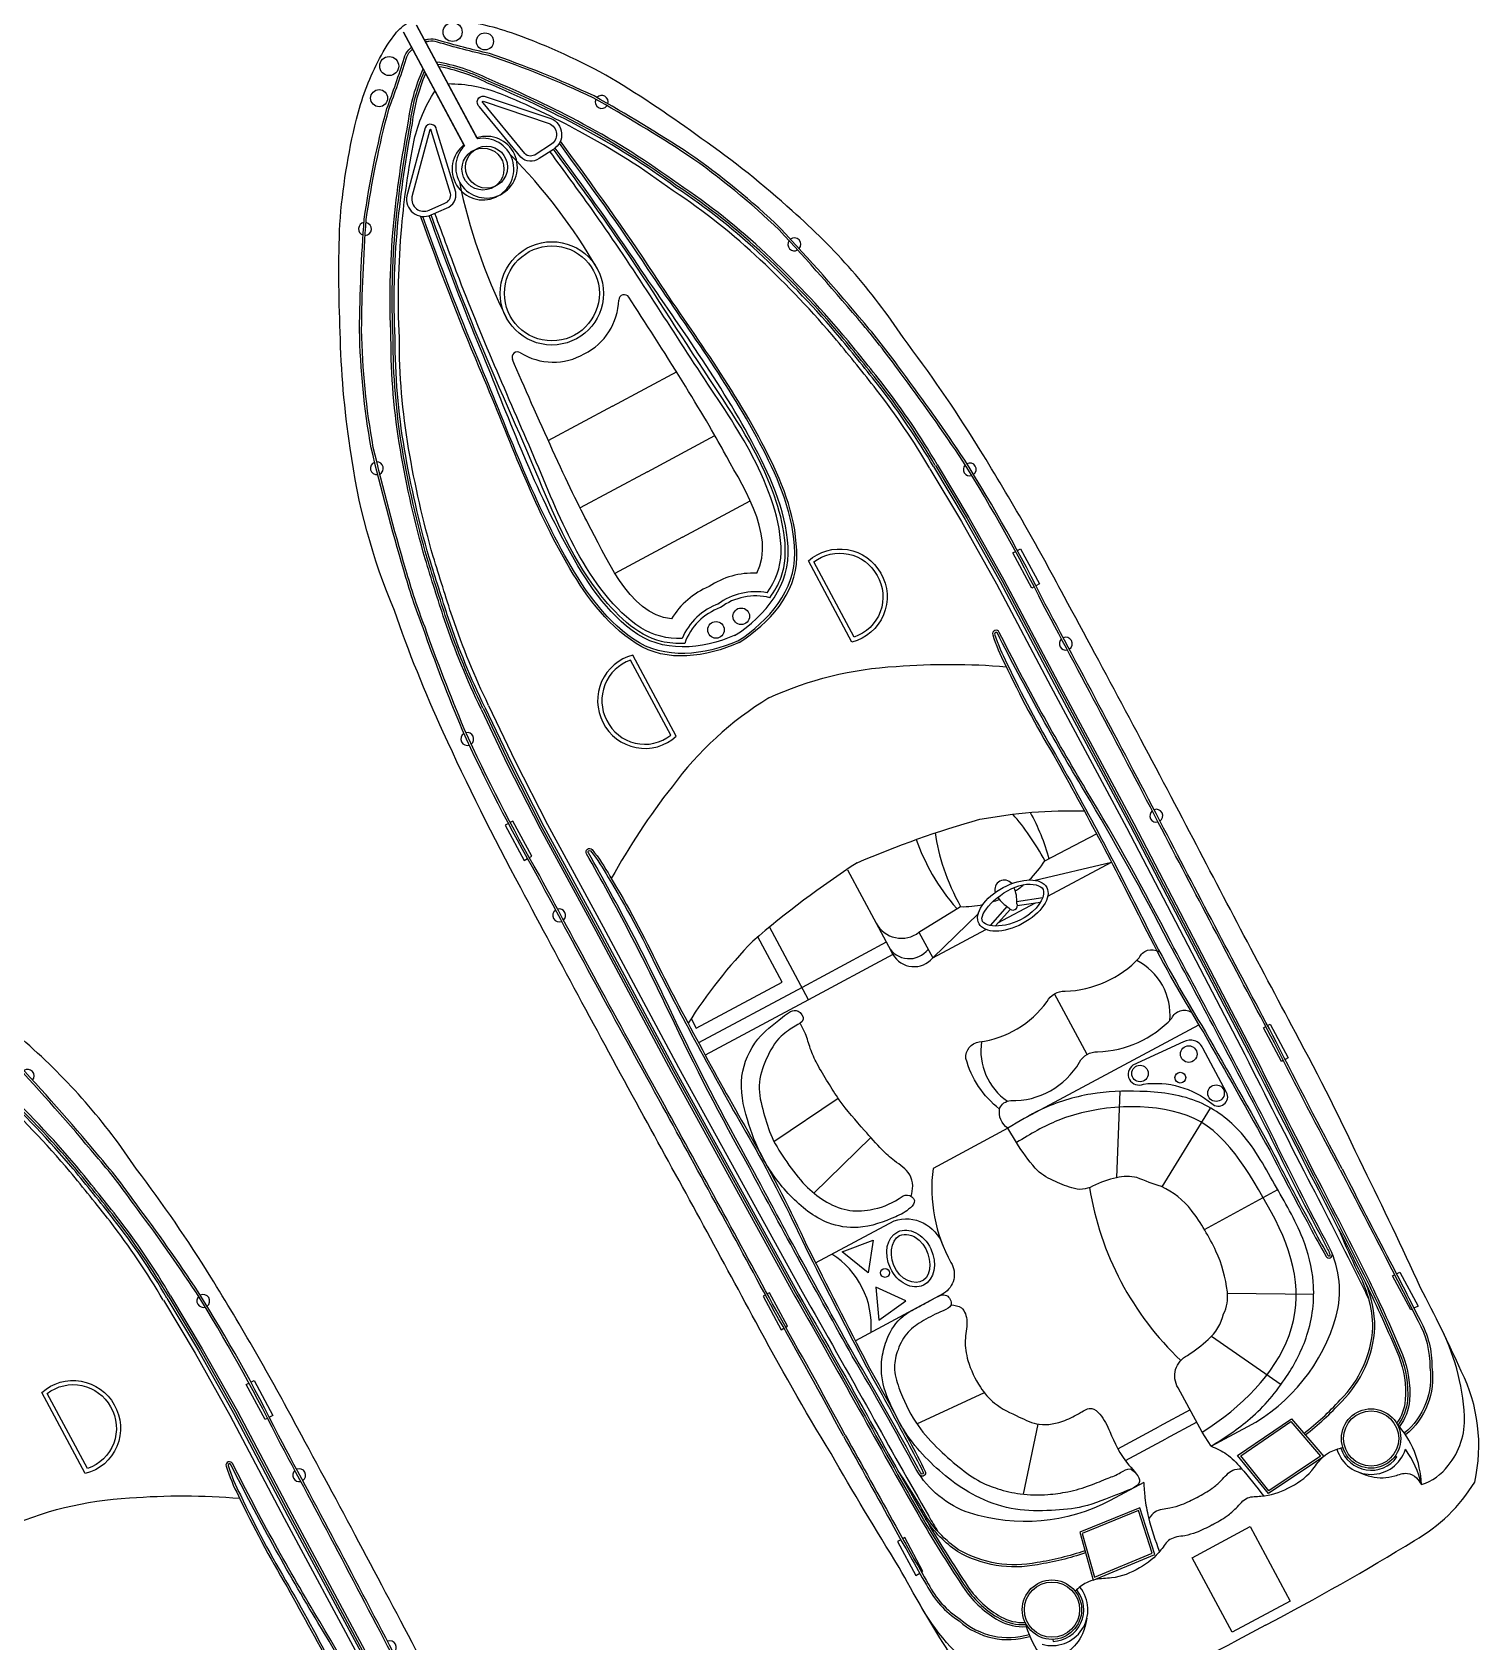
# Model space of a CAD drawing. Header units: metres. Extents: x 266585 to 279238, y 2117616 to 2127268.
# Drawn here: x 268642.9 to 268696.1, y 2117925.1 to 2117984.1 of the extents above; entities that cross this region are included whole.
import ezdxf

# ---------------------------------------------------------------- set-up
doc = ezdxf.new("R2010")
doc.units = ezdxf.units.M

msp = doc.modelspace()

# ---------------------------------------------------------------- linework, layer by layer
at = {"color": 30, "true_color": 0xf26722}
for p, q in [((268664.242, 2117970.42), (268666.615, 2117971.693)), ((268664.242, 2117970.42), (268661.868, 2117969.148)), ((268665.53, 2117968.017), (268668.007, 2117969.345)), ((268665.53, 2117968.017), (268663.053, 2117966.689)), ((268666.819, 2117965.613), (268669.303, 2117966.945)), ((268666.819, 2117965.613), (268664.335, 2117964.281)), ((268679.757, 2117953.022), (268682.564, 2117953.691)), ((268680.224, 2117952.436), (268682.564, 2117953.691)), ((268679.08, 2117952.25), (268680.04, 2117952.391)), ((268676.001, 2117950.172), (268677.677, 2117951.808)), ((268678.74, 2117952.068), (268678.108, 2117951.364)), ((268678.855, 2117951.966), (268678.297, 2117951.345)), ((268678.398, 2117951.457), (268679.778, 2117952.197)), ((268679.102, 2117952.098), (268679.959, 2117952.224)), ((268675.496, 2117951.114), (268676.001, 2117950.172)), ((268676.001, 2117950.172), (268677.952, 2117951.218)), ((268671.204, 2117949.094), (268667.406, 2117947.058)), ((268681.667, 2117946.633), (268680.475, 2117948.856)), ((268671.447, 2117948.64), (268667.651, 2117946.605)), ((268679.445, 2117944.329), (268685.768, 2117947.719)), ((268682.761, 2117942.111), (268682.883, 2117945.277)), ((268670.17, 2117943.442), (268672.526, 2117945.032)), ((268684.422, 2117941.769), (268686.205, 2117944.665)), ((268671.641, 2117941.541), (268673.725, 2117943.585)), ((268685.979, 2117940.204), (268688.668, 2117941.67)), ((268686.824, 2117937.875), (268689.989, 2117937.83)), ((268686.241, 2117936.288), (268688.793, 2117934.518)), ((268675.421, 2117933.07), (268677.898, 2117934.221)), ((268685.453, 2117933.587), (268684.318, 2117932.978)), ((268679.329, 2117930.495), (268679.877, 2117933.064)), ((268682.798, 2117932.163), (268684.318, 2117932.978)), ((268685.701, 2117933.131), (268684.563, 2117932.521)), ((268683.077, 2117931.724), (268684.563, 2117932.521)), ((268692.985, 2117931.904), (268693.047, 2117931.86)), ((268680.416, 2117925.165), (268680.419, 2117925.088))]:
    msp.add_line(p, q, dxfattribs=at)
for points in [[(268688.225, 2117925.691, -0.01736), (268682.616, 2117922.854, -0.12634), (268679.605, 2117922.201, -0.172899), (268676.491, 2117924.864, -0.013884), (268674.766, 2117927.806, -0.008973), (268672.268, 2117931.985, -0.01509), (268669.504, 2117936.82, 0.002245), (268665.396, 2117944.357, -0.003342), (268660.877, 2117952.746, -0.016984), (268658.031, 2117958.456, -0.024546), (268656.238, 2117962.926, -0.067942), (268654.618, 2117968.886, -0.033948), (268654.249, 2117973.14, -0.022001), (268654.237, 2117977.106, -0.042872), (268654.844, 2117980.951, -0.059514), (268655.631, 2117983.06, -0.046364), (268656.211, 2117984.011, -0.104882), (268656.705, 2117984.476, -0.104882)], [(268688.225, 2117925.691, 0.01736), (268693.692, 2117928.793, 0.12634), (268695.903, 2117930.939, 0.172899), (268695.408, 2117935.007, 0.013884), (268693.912, 2117938.072, 0.008973), (268691.813, 2117942.466, 0.01509), (268689.316, 2117947.443, -0.002245), (268685.311, 2117955.036, 0.003342), (268680.825, 2117963.442, 0.016984), (268677.644, 2117968.973, 0.024546), (268674.913, 2117972.939, 0.067942), (268670.845, 2117977.587, 0.033948), (268667.506, 2117980.249, 0.022001), (268664.209, 2117982.453, 0.042872), (268660.671, 2117984.076, 0.059514), (268658.479, 2117984.587, 0.046364), (268657.366, 2117984.63, 0.104882), (268656.705, 2117984.476, 0.104882)], [(268672.724, 2117932.617, 0.006425), (268670.181, 2117937.212, 0.002217), (268666.082, 2117944.735, -0.003368), (268661.495, 2117953.171, -0.024633), (268658.731, 2117958.552, -0.015037), (268657.29, 2117962.285, -0.025439), (268656.585, 2117964.402, -0.013843), (268655.389, 2117968.89, -0.040266), (268654.958, 2117973.22, -0.016729), (268655.13, 2117977.284, -0.029739), (268655.96, 2117981.346, 0.01525), (268656.593, 2117983.19, -0.132389), (268656.769, 2117983.499, -0.028442), (268656.869, 2117983.601, -0.028442)], [(268691.035, 2117942.435, -0.006425), (268688.615, 2117947.096, -0.002217), (268684.617, 2117954.674, 0.003368), (268680.129, 2117963.162, 0.024633), (268677.176, 2117968.442, 0.015037), (268674.864, 2117971.709, 0.025439), (268673.491, 2117973.468, 0.013843), (268670.415, 2117976.947, 0.040266), (268667.047, 2117979.702, 0.016729), (268663.567, 2117981.808, 0.029739), (268659.724, 2117983.364, -0.01525), (268657.838, 2117983.857, 0.132389), (268657.483, 2117983.882, 0.028442), (268657.343, 2117983.855, 0.028442)], [(268690.967, 2117942.399, -0.006424), (268688.547, 2117947.061, -0.002217), (268684.549, 2117954.638, 0.003368), (268680.061, 2117963.127, 0.024633), (268677.112, 2117968.401, 0.015038), (268674.802, 2117971.663, 0.025461), (268673.433, 2117973.418, 0.013839), (268670.36, 2117976.893, 0.040238), (268667.004, 2117979.638, 0.016715), (268663.532, 2117981.74, 0.029693), (268659.703, 2117983.29, -0.015234), (268657.814, 2117983.784, 0.134036), (268657.496, 2117983.806, 0.024879), (268657.38, 2117983.785, 0.024879)], [(268672.791, 2117932.654, 0.006424), (268670.248, 2117937.249, 0.002217), (268666.149, 2117944.772, -0.003368), (268661.562, 2117953.208, -0.024633), (268658.802, 2117958.583, -0.015038), (268657.362, 2117962.312, -0.025461), (268656.659, 2117964.423, -0.013839), (268655.464, 2117968.906, -0.040238), (268655.035, 2117973.22, -0.016715), (268655.206, 2117977.275, -0.029693), (268656.033, 2117981.322, 0.015234), (268656.667, 2117983.169, -0.134036), (268656.825, 2117983.447, -0.024879), (268656.907, 2117983.531, -0.024879)], [(268676.164, 2117968.287, 0.031596), (268674.183, 2117971.215, 0.004928), (268672.707, 2117973.047, 0.02844), (268669.882, 2117976.017, 0.042875), (268666.652, 2117978.579, 0.035347), (268663.173, 2117980.779, 0.024093), (268659.719, 2117982.42, 0.079837), (268657.773, 2117983.054)], [(268659.421, 2117959.309, -0.031596), (268658.078, 2117962.579, -0.004928), (268657.369, 2117964.823, -0.02844), (268656.459, 2117968.819, -0.042875), (268656.112, 2117972.928, -0.035347), (268656.205, 2117977.043, -0.024093), (268656.749, 2117980.827, -0.079837), (268657.299, 2117982.8)], [(268659.49, 2117959.343, -0.031592), (268658.151, 2117962.603, -0.004926), (268657.443, 2117964.845, -0.028436), (268656.534, 2117968.832, -0.042895), (268656.189, 2117972.929, -0.035363), (268656.281, 2117977.035, -0.024111), (268656.825, 2117980.816, -0.077658), (268657.344, 2117982.715, -0.077658)], [(268659.559, 2117959.376, -0.031588), (268658.224, 2117962.627, -0.004924), (268657.516, 2117964.867, -0.028433), (268656.61, 2117968.845, -0.042917), (268656.265, 2117972.931, -0.035379), (268656.357, 2117977.028, -0.02413), (268656.901, 2117980.804, -0.075408), (268657.39, 2117982.629, -0.075408)], [(268676.097, 2117968.248, 0.031592), (268674.123, 2117971.167, 0.004926), (268672.648, 2117972.998, 0.028436), (268669.83, 2117975.961, 0.042895), (268666.608, 2117978.516, 0.035363), (268663.137, 2117980.712, 0.024111), (268659.687, 2117982.35, 0.077658), (268657.818, 2117982.969, 0.077658)], [(268676.031, 2117968.209, 0.031588), (268674.063, 2117971.12, 0.004924), (268672.589, 2117972.948, 0.028433), (268669.777, 2117975.905, 0.042917), (268666.564, 2117978.453, 0.035379), (268663.101, 2117980.644, 0.02413), (268659.654, 2117982.281, 0.075408), (268657.864, 2117982.883, 0.075408)], [(268659.697, 2117959.444, -0.031581), (268658.369, 2117962.676, -0.00492), (268657.663, 2117964.91, -0.028426), (268656.761, 2117968.87, -0.042959), (268656.419, 2117972.935, -0.035411), (268656.51, 2117977.014, -0.028829), (268656.964, 2117980.183, -0.092336), (268657.731, 2117981.994, -0.080328)], [(268675.899, 2117968.131, 0.031581), (268673.942, 2117971.026, 0.00492), (268672.471, 2117972.85, 0.028426), (268669.672, 2117975.793, 0.042959), (268666.476, 2117978.327, 0.035411), (268663.028, 2117980.509, 0.028829), (268660.137, 2117981.884, 0.092336), (268658.205, 2117982.248, 0.080328)], [(268662.073, 2117979.849), (268661.552, 2117979.518, -0.382221), (268660.879, 2117979.563), (268659.366, 2117981.411, -0.786544), (268659.535, 2117981.804), (268661.982, 2117980.983, -0.616464), (268662.073, 2117979.849, -3.844907)], [(268657.588, 2117977.444), (268658.152, 2117977.695, 0.382221), (268658.487, 2117978.281), (268657.785, 2117980.563, 0.786544), (268657.364, 2117980.64), (268656.694, 2117978.148, 0.616464), (268657.588, 2117977.444, 3.844907)], [(268676.098, 2117968.247), (268677.262, 2117966.303), (268678.548, 2117964.019), (268680.543, 2117960.243), (268683.315, 2117955.073), (268687.665, 2117946.732, 0.002601), (268689.98, 2117942.177, -0.004411), (268691.951, 2117938.307, -0.013003), (268693.181, 2117935.587, -0.113337), (268693.43, 2117933.948, -0.144821), (268693.085, 2117933.039, -0.138987)], [(268676.164, 2117968.287), (268677.329, 2117966.341), (268678.616, 2117964.056), (268680.61, 2117960.279), (268683.382, 2117955.109), (268687.733, 2117946.767, 0.002601), (268690.048, 2117942.212, -0.004411), (268692.02, 2117938.341, -0.013009), (268693.252, 2117935.616, -0.113396), (268693.506, 2117933.942, -0.146005), (268693.136, 2117932.978, -1.595219)], [(268675.9, 2117968.129), (268677.063, 2117966.187), (268678.346, 2117963.909), (268680.339, 2117960.135), (268683.111, 2117954.965), (268687.46, 2117946.627, 0.002601), (268689.776, 2117942.071, -0.00441), (268691.744, 2117938.206, -0.002867), (268692.026, 2117937.614, -0.002867)], [(268676.032, 2117968.208), (268677.196, 2117966.264), (268678.481, 2117963.982), (268680.475, 2117960.207), (268683.247, 2117955.037), (268687.596, 2117946.697, 0.002601), (268689.912, 2117942.141, -0.00441), (268691.882, 2117938.273, -0.012997), (268693.11, 2117935.558, -0.113276), (268693.353, 2117933.954, -0.142458), (268693.033, 2117933.098, -0.142458)], [(268673.035, 2117961.768), (268671.439, 2117964.744, -0.483063), (268674.093, 2117964.291, -0.50024), (268673.035, 2117961.768, -0.418424)], [(268686.228, 2117932.253), (268687.572, 2117932.974, 0.202722), (268690.818, 2117937.027, 0.178768), (268690.57, 2117939.537, -0.010028), (268688.404, 2117943.793, 0.005356), (268684.739, 2117950.766, 0.016605), (268681.641, 2117956.335, -0.018921), (268678.446, 2117962.123, 0.925873), (268678.203, 2117962.036, 0.041202), (268678.659, 2117960.947, 0.024461), (268680.445, 2117957.604, -0.012888), (268683.858, 2117951.148, 0.019359), (268685.95, 2117947.421, -0.002375), (268688.374, 2117943.11, 0.006386), (268689.838, 2117940.325, 0.013656), (268690.448, 2117939.22, 0.862706), (268690.671, 2117939.31, -0.648089)], [(268690.597, 2117939.288, 0.016488), (268690.502, 2117939.503, -0.010023), (268688.336, 2117943.758, 0.005356), (268684.671, 2117950.73, 0.016607), (268681.575, 2117956.295, -0.018921), (268678.378, 2117962.088, -0.01143), (268678.376, 2117962.092, 0.913283), (268678.276, 2117962.057, 0.041174), (268678.728, 2117960.981, 0.024478), (268680.511, 2117957.642, -0.012889), (268683.926, 2117951.182, 0.019362), (268686.016, 2117947.46, -0.002377), (268688.441, 2117943.146, 0.006391), (268689.906, 2117940.361, 0.013664), (268690.514, 2117939.259, -0.000701), (268690.514, 2117939.259, 0.819976), (268690.597, 2117939.288, 0.819976)], [(268666.582, 2117958.308), (268664.986, 2117961.284, 0.483063), (268663.895, 2117958.823, 0.50024), (268666.582, 2117958.308, 0.418424)], [(268669.982, 2117959.714, -0.096403), (268674.659, 2117960.871, -0.040538), (268678.7, 2117960.861, -1.92312)], [(268659.56, 2117959.375), (268660.534, 2117957.33), (268661.724, 2117954.997), (268663.765, 2117951.247), (268666.537, 2117946.078), (268671.077, 2117937.839, -0.002601), (268673.59, 2117933.39, 0.00441), (268675.722, 2117929.608, 0.012997), (268677.304, 2117927.082, 0.113276), (268678.505, 2117925.992, 0.142458), (268679.396, 2117925.786, 0.142458)], [(268659.698, 2117959.441), (268660.672, 2117957.398), (268661.86, 2117955.069), (268663.9, 2117951.32), (268666.672, 2117946.151), (268671.211, 2117937.914, -0.002601), (268673.724, 2117933.464, 0.00441), (268675.854, 2117929.686, 0.002867), (268676.191, 2117929.123, 0.002867)], [(268669.982, 2117959.714, 0.096403), (268666.43, 2117956.458, 0.040538), (268664.202, 2117953.087, 1.92312)], [(268659.421, 2117959.309), (268660.396, 2117957.262), (268661.588, 2117954.926), (268663.63, 2117951.174), (268666.402, 2117946.004), (268670.943, 2117937.764, -0.002601), (268673.456, 2117933.315, 0.004411), (268675.589, 2117929.531, 0.013009), (268677.177, 2117926.996, 0.113396), (268678.43, 2117925.858, 0.146005), (268679.438, 2117925.633, 1.595219)], [(268659.491, 2117959.342), (268660.465, 2117957.296), (268661.656, 2117954.962), (268663.698, 2117951.211), (268666.47, 2117946.041), (268671.01, 2117937.802, -0.002601), (268673.523, 2117933.352, 0.004411), (268675.655, 2117929.57, 0.013003), (268677.24, 2117927.039, 0.113337), (268678.468, 2117925.925, 0.144821), (268679.416, 2117925.71, 0.138987)], [(268673.226, 2117953.664, -0.033687), (268677.737, 2117955.264, -0.051879), (268681.564, 2117955.573, -1.92312)], [(268660.081, 2117895.174, 0.01736), (268665.548, 2117898.276, 0.12634), (268667.758, 2117900.423, 0.172899), (268667.263, 2117904.491, 0.013884), (268665.767, 2117907.555, 0.008973), (268663.669, 2117911.949, 0.01509), (268661.172, 2117916.926, -0.002245), (268657.167, 2117924.519, 0.003342), (268652.68, 2117932.925, 0.016984), (268649.499, 2117938.456, 0.024546), (268646.769, 2117942.423, 0.067942), (268642.701, 2117947.07, 0.033948), (268639.361, 2117949.732, 0.022001), (268636.065, 2117951.936, 0.042872), (268632.527, 2117953.559, 0.059514), (268630.334, 2117954.07, 0.046364), (268629.221, 2117954.114, 0.104882), (268628.56, 2117953.959, 0.104882)], [(268683.748, 2117930.924), (268682.521, 2117930.266, -0.202722), (268677.349, 2117929.805, -0.178768), (268675.395, 2117931.4, 0.010028), (268673.049, 2117935.559, -0.005356), (268669.269, 2117942.471, -0.016605), (268666.345, 2117948.133, 0.018921), (268663.292, 2117953.997, -0.925873), (268663.499, 2117954.152, -0.041202), (268664.153, 2117953.169, -0.024461), (268665.95, 2117949.832, 0.012888), (268669.439, 2117943.416, -0.019359), (268671.385, 2117939.611, 0.002375), (268673.634, 2117935.207, -0.006386), (268675.144, 2117932.446, -0.013656), (268675.726, 2117931.327, -0.862706), (268675.528, 2117931.19, 0.648089)], [(268675.587, 2117931.24, -0.016488), (268675.462, 2117931.438, 0.010023), (268673.116, 2117935.597, -0.005356), (268669.337, 2117942.508, -0.016607), (268666.415, 2117948.166, 0.018921), (268663.359, 2117954.035, 0.01143), (268663.357, 2117954.038, -0.913283), (268663.441, 2117954.102, -0.041174), (268664.087, 2117953.131, -0.024478), (268665.881, 2117949.798, 0.012889), (268669.372, 2117943.378, -0.019362), (268671.316, 2117939.578, 0.002377), (268673.567, 2117935.171, -0.006391), (268675.076, 2117932.409, -0.013664), (268675.657, 2117931.293, 0.000701), (268675.657, 2117931.293, -0.819976), (268675.588, 2117931.24, -0.819976)], [(268673.226, 2117953.664, 0.033687), (268669.397, 2117950.792, 0.051879), (268667.022, 2117947.776, 1.92312)], [(268662.89, 2117911.919, -0.006425), (268660.47, 2117916.579, -0.002217), (268656.472, 2117924.157, 0.003368), (268651.984, 2117932.646, 0.024633), (268649.031, 2117937.925, 0.015037), (268646.719, 2117941.192, 0.025439), (268645.347, 2117942.951, 0.013843), (268642.27, 2117946.43, 0.040266), (268638.902, 2117949.185, 0.016729), (268635.422, 2117951.291, 0.029739), (268631.58, 2117952.847, -0.01525), (268629.693, 2117953.34, 0.132389), (268629.339, 2117953.365, 0.028442), (268629.198, 2117953.338, 0.028442)], [(268662.822, 2117911.882, -0.006424), (268660.402, 2117916.544, -0.002217), (268656.404, 2117924.121, 0.003368), (268651.916, 2117932.61, 0.024633), (268648.967, 2117937.884, 0.015038), (268646.657, 2117941.147, 0.025461), (268645.288, 2117942.901, 0.013839), (268642.216, 2117946.377, 0.040238), (268638.86, 2117949.121, 0.016715), (268635.387, 2117951.223, 0.029693), (268631.559, 2117952.773, -0.015234), (268629.67, 2117953.267, 0.134036), (268629.351, 2117953.29, 0.024879), (268629.236, 2117953.268, 0.024879)], [(268672.872, 2117953.408), (268673.921, 2117951.452, 0.462925), (268675.496, 2117951.114), (268677.022, 2117952.056)], [(268648.019, 2117937.77, 0.031596), (268646.039, 2117940.698, 0.004928), (268644.562, 2117942.53, 0.02844), (268641.738, 2117945.5, 0.042875), (268638.507, 2117948.062, 0.035347), (268635.028, 2117950.262, 0.024093), (268631.575, 2117951.903, 0.079837), (268629.628, 2117952.537)], [(268647.953, 2117937.731, 0.031592), (268645.978, 2117940.65, 0.004926), (268644.503, 2117942.481, 0.028436), (268641.685, 2117945.444, 0.042895), (268638.463, 2117947.999, 0.035363), (268634.992, 2117950.195, 0.024111), (268631.542, 2117951.833, 0.077658), (268629.674, 2117952.452, 0.077658)], [(268647.887, 2117937.692, 0.031588), (268645.918, 2117940.603, 0.004924), (268644.444, 2117942.432, 0.028433), (268641.633, 2117945.388, 0.042917), (268638.42, 2117947.936, 0.035379), (268634.956, 2117950.127, 0.02413), (268631.51, 2117951.764, 0.075408), (268629.719, 2117952.366, 0.075408)], [(268647.754, 2117937.614, 0.031581), (268645.797, 2117940.509, 0.00492), (268644.326, 2117942.333, 0.028426), (268641.527, 2117945.276, 0.042959), (268638.332, 2117947.811, 0.035411), (268634.883, 2117949.992, 0.028829), (268631.992, 2117951.367, 0.092336), (268630.06, 2117951.731, 0.080328)], [(268673.921, 2117951.452), (268674.375, 2117950.604, 0.545737), (268675.831, 2117950.488, 0.282905)], [(268674.375, 2117950.604), (268674.54, 2117950.298, 0.516839), (268676.001, 2117950.172, 0.282905)], [(268678.455, 2117944.629, -0.164009), (268677.221, 2117946.486, -0.407559), (268677.712, 2117947.09, 0.20466), (268680.199, 2117948.569, -0.28657), (268680.862, 2117948.953, 0.198759), (268683.587, 2117950.182, -0.45148), (268684.298, 2117950.408, -1.463971)], [(268678.759, 2117943.921, -0.291269), (268678.458, 2117944.644, -0.299867), (268678.866, 2117944.937, 0.273478), (268681.391, 2117946.346, -0.28657), (268682.054, 2117946.73, 0.198759), (268684.779, 2117947.959, -0.45148), (268685.49, 2117948.185, -1.463971)], [(268678.759, 2117943.921), (268676.013, 2117942.449, 0.158322), (268676.67, 2117938.993, -0.417676), (268676.4, 2117937.861), (268673.161, 2117936.124)], [(268686.228, 2117932.253), (268685.896, 2117932.77), (268685.013, 2117934.397, -0.448043), (268685.36, 2117935.584, 0.025561), (268686.116, 2117936.168, 0.15676), (268686.68, 2117937.108, 0.144288), (268686.82, 2117937.916, 0.079427), (268686.4, 2117939.412, 0.054179), (268685.502, 2117940.907, 0.127294), (268684.397, 2117941.781, -0.025195), (268683.501, 2117942.116, 0.112656), (268682.753, 2117942.109, 0.061652), (268681.873, 2117941.798, -0.222278), (268681.108, 2117941.738, -0.049109), (268680.422, 2117942.008, -0.09997), (268679.769, 2117942.452, -0.045992), (268679.079, 2117943.397), (268678.759, 2117943.921)], [(268690.966, 2117942.401, 0.002941), (268692.721, 2117939.01, -0.002014), (268693.825, 2117936.843, -0.130992), (268694.253, 2117935.145, -0.261832), (268693.313, 2117932.728, -0.261832)], [(268691.035, 2117942.435, 0.002942), (268692.789, 2117939.046, -0.002013), (268693.893, 2117936.879, -0.130442), (268694.329, 2117935.15, -0.261246), (268693.362, 2117932.668, -0.209197)], [(268671.702, 2117938.986), (268674.582, 2117940.53, -0.406088), (268676.366, 2117939.641)], [(268689.628, 2117932.726, 0.043334), (268690.962, 2117933.95, 0.18333), (268692.162, 2117936.608, 0.123985), (268691.597, 2117938.683, -0.015377), (268690.977, 2117940.071)], [(268689.678, 2117932.668, 0.043195), (268691.017, 2117933.896, 0.183415), (268692.239, 2117936.606, 0.094511), (268691.894, 2117938.249)], [(268647.756, 2117937.612), (268648.919, 2117935.67), (268650.201, 2117933.392), (268652.195, 2117929.618), (268654.966, 2117924.448), (268659.315, 2117916.11, 0.002601), (268661.631, 2117911.554, -0.00441), (268663.599, 2117907.689, -0.002867), (268663.882, 2117907.097, -0.002867)], [(268647.887, 2117937.691), (268649.051, 2117935.748), (268650.336, 2117933.466), (268652.33, 2117929.69), (268655.102, 2117924.52), (268659.452, 2117916.18, 0.002601), (268661.767, 2117911.625, -0.00441), (268663.737, 2117907.756, -0.012997), (268664.966, 2117905.041, -0.113276), (268665.209, 2117903.437, -0.142458), (268664.888, 2117902.581, -0.142458)], [(268647.953, 2117937.73), (268649.118, 2117935.786), (268650.404, 2117933.502), (268652.398, 2117929.726), (268655.17, 2117924.556), (268659.52, 2117916.215, 0.002601), (268661.835, 2117911.66, -0.004411), (268663.806, 2117907.79, -0.013003), (268665.037, 2117905.07, -0.113337), (268665.285, 2117903.431, -0.144821), (268664.94, 2117902.522, -0.138987)], [(268648.019, 2117937.77), (268649.184, 2117935.825), (268650.471, 2117933.539), (268652.466, 2117929.762), (268655.238, 2117924.592), (268659.588, 2117916.25, 0.002601), (268661.904, 2117911.695, -0.004411), (268663.875, 2117907.824, -0.013009), (268665.108, 2117905.099, -0.113396), (268665.362, 2117903.425, -0.146005), (268664.992, 2117902.461, -1.595219)], [(268693.943, 2117930.85, 0.164393), (268694.927, 2117931.547, 0.188684), (268695.523, 2117933.358, 0.10758), (268694.597, 2117936.729)], [(268644.89, 2117931.251), (268643.295, 2117934.227, -0.483063), (268645.949, 2117933.774, -0.50024), (268644.89, 2117931.251, -0.418424)], [(268672.724, 2117932.617, -0.002942), (268674.576, 2117929.28, 0.002013), (268675.77, 2117927.162, 0.130442), (268676.969, 2117925.841, 0.261246), (268679.571, 2117925.274, 0.209197)], [(268672.791, 2117932.655, -0.002941), (268674.643, 2117929.317, 0.002014), (268675.838, 2117927.199, 0.130992), (268677.015, 2117925.903, 0.261832), (268679.549, 2117925.347, 0.261832)], [(268658.083, 2117901.736), (268659.427, 2117902.457, 0.202722), (268662.673, 2117906.51, 0.178768), (268662.426, 2117909.02, -0.010028), (268660.26, 2117913.276, 0.005356), (268656.594, 2117920.249, 0.016605), (268653.496, 2117925.818, -0.018921), (268650.302, 2117931.606, 0.925873), (268650.058, 2117931.519, 0.041202), (268650.515, 2117930.43, 0.024461), (268652.3, 2117927.087, -0.012888), (268655.713, 2117920.631, 0.019359), (268657.805, 2117916.904, -0.002375), (268660.229, 2117912.593, 0.006386), (268661.694, 2117909.808, 0.013656), (268662.303, 2117908.704, 0.862706), (268662.526, 2117908.793, -0.648089)], [(268662.453, 2117908.771, 0.016488), (268662.357, 2117908.986, -0.010023), (268660.191, 2117913.241, 0.005356), (268656.526, 2117920.213, 0.016607), (268653.43, 2117925.778, -0.018921), (268650.233, 2117931.571, -0.01143), (268650.232, 2117931.575, 0.913283), (268650.132, 2117931.54, 0.041174), (268650.584, 2117930.465, 0.024478), (268652.366, 2117927.125, -0.012889), (268655.782, 2117920.665, 0.019362), (268657.871, 2117916.943, -0.002377), (268660.297, 2117912.629, 0.006391), (268661.761, 2117909.844, 0.013664), (268662.369, 2117908.743, -0.000701), (268662.37, 2117908.742, 0.819976), (268662.453, 2117908.771, 0.819976)], [(268681.589, 2117928.415, -0.043334), (268679.832, 2117927.982, -0.18333), (268676.954, 2117928.453, -0.123985), (268675.539, 2117930.072, 0.015377), (268674.725, 2117931.357)], [(268641.837, 2117929.197, -0.096403), (268646.515, 2117930.354, -0.040538), (268650.556, 2117930.344, -1.92312)], [(268681.61, 2117928.341, -0.043195), (268679.846, 2117927.906, -0.183415), (268676.913, 2117928.388, -0.094511), (268675.736, 2117929.585)], [(268680.765, 2117923.784, -0.164393), (268679.639, 2117923.349, -0.188684), (268677.801, 2117923.855, -0.10758), (268675.505, 2117926.492)]]:
    msp.add_lwpolyline(points, format="xyb", dxfattribs=at)
for points in [[(268657.049, 2117984.403), (268659.283, 2117980.237)], [(268659.265, 2117980.269), (268657.049, 2117984.403)], [(268658.792, 2117980.015), (268656.575, 2117984.149)], [(268656.575, 2117984.149), (268658.809, 2117979.983)], [(268679.725, 2117963.794), (268679.636, 2117963.747), (268678.944, 2117965.036), (268679.043, 2117965.089)], [(268679.11, 2117965.125), (268679.228, 2117965.188), (268679.919, 2117963.899), (268679.792, 2117963.831)], [(268660.424, 2117955.105), (268660.307, 2117955.042), (268660.998, 2117953.753), (268661.125, 2117953.821)], [(268661.192, 2117953.857), (268661.281, 2117953.905), (268660.59, 2117955.194), (268660.491, 2117955.142)], [(268680.116, 2117953.743), (268682.016, 2117954.731)], [(268674.54, 2117950.298), (268671.447, 2117948.64), (268670.015, 2117951.311)], [(268667.13, 2117947.945), (268667.318, 2117947.592), (268670.478, 2117949.286), (268669.585, 2117950.952)], [(268674.296, 2117950.752), (268671.204, 2117949.094)], [(268688.874, 2117946.412), (268688.806, 2117946.376), (268688.145, 2117947.608), (268688.23, 2117947.654)], [(268688.298, 2117947.69), (268688.385, 2117947.737), (268689.046, 2117946.505), (268688.942, 2117946.449)], [(268693.603, 2117937.282), (268693.557, 2117937.257), (268692.888, 2117938.504), (268692.961, 2117938.543)], [(268693.029, 2117938.579), (268693.15, 2117938.644), (268693.819, 2117937.398), (268693.671, 2117937.318)], [(268669.861, 2117937.805), (268669.774, 2117937.758), (268670.435, 2117936.525), (268670.539, 2117936.581)], [(268670.607, 2117936.617), (268670.675, 2117936.654), (268670.014, 2117937.887), (268669.929, 2117937.841)], [(268651.58, 2117933.278), (268651.491, 2117933.23), (268650.8, 2117934.519), (268650.898, 2117934.572)], [(268650.966, 2117934.608), (268651.083, 2117934.671), (268651.774, 2117933.382), (268651.648, 2117933.314)], [(268674.832, 2117928.822), (268674.711, 2117928.757), (268675.379, 2117927.51), (268675.527, 2117927.59)], [(268675.595, 2117927.626), (268675.641, 2117927.651), (268674.972, 2117928.897), (268674.9, 2117928.859)]]:
    msp.add_lwpolyline(points, dxfattribs=at)
for points in [[(268661.972, 2117980.012), (268661.44, 2117979.674, -0.383069), (268661.021, 2117979.692), (268659.493, 2117981.559, -0.853636), (268659.495, 2117981.615), (268661.915, 2117980.803, -0.613527)], [(268657.508, 2117977.618), (268658.084, 2117977.875, 0.383069), (268658.301, 2117978.233), (268657.592, 2117980.54, 0.853636), (268657.543, 2117980.569), (268656.881, 2117978.104, 0.613527)], [(268673.112, 2117961.95), (268671.634, 2117964.706, -0.460147), (268673.96, 2117964.215, -0.47706)], [(268666.388, 2117958.345), (268664.91, 2117961.101, 0.460147), (268664.032, 2117958.892, 0.47706)], [(268683.353, 2117946.237, 0.917705), (268683.736, 2117945.541, -0.209704), (268686.248, 2117944.83, 0.850912), (268686.792, 2117945.238), (268685.922, 2117946.861, 0.435659), (268685.213, 2117947.096)], [(268644.967, 2117931.433), (268643.489, 2117934.189, -0.460147), (268645.815, 2117933.698, -0.47706)]]:
    msp.add_lwpolyline(points, format="xyb", close=True, dxfattribs=at)
for points in [[(268673.628, 2117938.617), (268672.682, 2117939.385), (268673.82, 2117939.82)], [(268673.909, 2117938.093), (268674.025, 2117936.88), (268675.017, 2117937.587)], [(268688.324, 2117930.516), (268687.196, 2117931.918), (268689.169, 2117933.262), (268690.356, 2117931.878)], [(268688.339, 2117930.619), (268687.308, 2117931.902), (268689.155, 2117933.16), (268690.241, 2117931.894)], [(268684.152, 2117928.279), (268683.608, 2117929.995), (268681.397, 2117929.095), (268681.893, 2117927.34)], [(268684.058, 2117928.323), (268683.56, 2117929.892), (268681.49, 2117929.05), (268681.943, 2117927.444)], [(268686.996, 2117925.428), (268685.531, 2117928.16), (268687.66, 2117929.302), (268689.125, 2117926.569)]]:
    msp.add_lwpolyline(points, close=True, dxfattribs=at)
for centre, radius in [((268658.376, 2117984.156), 0.349), ((268659.563, 2117983.811), 0.313), ((268656.046, 2117982.907), 0.349), ((268655.677, 2117981.728), 0.313), ((268659.49, 2117979.125), 0.771), ((268659.621, 2117979.195), 0.771), ((268662.02, 2117974.563), 1.896), ((268662.02, 2117974.563), 1.896), ((268662.02, 2117974.563), 1.743), ((268662.02, 2117974.563), 1.743), ((268668.971, 2117962.711), 0.305), ((268668.045, 2117962.214), 0.305), ((268685.401, 2117946.646), 0.304), ((268683.612, 2117945.931), 0.304), ((268685.092, 2117945.78), 0.197), ((268686.404, 2117945.21), 0.304), ((268674.252, 2117938.614), 0.163), ((268692.097, 2117932.538), 1.09), ((268692.097, 2117932.538), 1.013), ((268680.38, 2117926.255), 1.09), ((268680.38, 2117926.255), 1.013)]:
    msp.add_circle(centre, radius, dxfattribs=at)
for centre, radius, start, end in [((268663.85, 2117981.589), 0.237, 342.82766, 137.96971), ((268663.85, 2117981.589), 0.237, 156.60747, 324.18989), ((268659.49, 2117979.125), 1.132, 128.08411, 100.53366), ((268659.621, 2117979.195), 1.132, 135.8666, 108.31616), ((268646.212, 2117965.448), 20.143, 29.80194, 44.87275), ((268678.361, 2117982.686), 20.143, 191.52751, 206.59832), ((268655.155, 2117976.927), 0.237, 98.43056, 253.57261), ((268655.155, 2117976.927), 0.237, 272.21038, 79.79279), ((268670.922, 2117976.363), 0.237, 145.21934, 299.85355), ((268670.922, 2117976.363), 0.237, 318.48862, 126.58429), ((268662.193, 2117974.387), 2.281, 296.45978, 358.2609), ((268664.675, 2117974.314), 0.202, 32.53779, 179.00553), ((268660.758, 2117972.214), 0.202, 57.39474, 203.86248), ((268662.071, 2117974.321), 2.281, 238.13936, 299.94048), ((268655.595, 2117968.145), 0.237, 109.81598, 277.91165), ((268655.595, 2117968.145), 0.237, 296.54671, 91.18092), ((268677.364, 2117968.102), 0.237, 135.53946, 287.81509), ((268677.364, 2117968.102), 0.237, 306.47398, 116.88057), ((268669.405, 2117961.402), 2.894, 87.32428, 123.92661), ((268668.896, 2117961.129), 2.894, 112.47365, 149.07599), ((268669.493, 2117961.314), 2.3, 79.16192, 126.91168), ((268668.92, 2117961.007), 2.3, 109.48859, 157.23834), ((268668.92, 2117961.007), 2.146, 109.48859, 160.69571), ((268669.493, 2117961.314), 2.146, 75.70455, 126.91168), ((268680.886, 2117961.706), 0.237, 131.83021, 284.41074), ((268680.886, 2117961.706), 0.237, 303.07091, 113.17003), ((268658.911, 2117958.208), 0.237, 119.5197, 289.92628), ((268658.911, 2117958.208), 0.237, 308.58517, 100.8608), ((268684.212, 2117955.391), 0.237, 129.42214, 285.67127), ((268684.212, 2117955.391), 0.237, 304.29547, 110.79794), ((268677.095, 2117955.603), 3.548, 313.63433, 328.39014), ((268678.631, 2117952.682), 0.347, 39.00243, 197.348), ((268677.852, 2117952.248), 1.241, 31.81538, 32.0847), ((268677.095, 2117955.603), 3.548, 288.14925, 292.38916), ((268679.422, 2117953.09), 1.241, 204.31557, 204.58488), ((268679.422, 2117953.09), 1.241, 213.80266, 239.79552), ((268677.852, 2117952.248), 1.241, 356.60475, 24.24483), ((268677.095, 2117955.603), 3.548, 303.10262, 309.44194), ((268662.289, 2117951.734), 0.237, 123.23023, 293.32935), ((268662.289, 2117951.734), 0.237, 311.98953, 104.57006), ((268677.095, 2117955.603), 3.548, 268.82511, 282.17612), ((268678.944, 2117952.096), 0.166, 208.20014, 28.20014), ((268682.471, 2117948.085), 2.243, 354.82458, 62.97208), ((268680.012, 2117946.766), 2.243, 171.40015, 235.60431), ((268642.777, 2117945.847), 0.237, 318.48862, 126.58429), ((268692.785, 2117943.51), 11.166, 189.09965, 226.57223), ((268670.623, 2117936.67), 3.124, 355.66869, 57.55617), ((268649.219, 2117937.585), 0.237, 135.53946, 287.81509), ((268649.219, 2117937.585), 0.237, 306.47398, 116.88057), ((268690.427, 2117930.735), 3.517, 1.86885, 42.20447), ((268692.097, 2117932.538), 1.32, 197.52595, 342.42754), ((268692.097, 2117932.538), 1.167, 197.52595, 324.47583), ((268690.513, 2117930.068), 3.517, 12.84222, 36.07475), ((268652.742, 2117931.189), 0.237, 131.83021, 284.41074), ((268652.742, 2117931.189), 0.237, 303.07091, 113.17003), ((268680.38, 2117926.255), 1.32, 253.97272, 38.87432), ((268680.38, 2117926.255), 1.167, 271.92444, 38.87432), ((268682.805, 2117926.648), 3.517, 194.1958, 234.53142), ((268656.068, 2117924.874), 0.237, 304.29547, 110.79794)]:
    msp.add_arc(centre, radius, start, end, dxfattribs=at)
for start_param, end_param in [(4.712389, 5.232342), (0.830012, 1.576846)]:
    msp.add_ellipse((268678.563, 2117952.911), major_axis=(-1.958, 3.651), ratio=0.425319, start_param=start_param, end_param=end_param, dxfattribs=at)
for centre, major_axis, ratio in [((268678.944, 2117952.096), (1.243, 0.666), 0.533092), ((268675.19, 2117939.142), (-0.47, 0.979), 0.758117)]:
    msp.add_ellipse(centre, major_axis=major_axis, ratio=ratio, dxfattribs=at)
for points, knots in [([(268668.852, 2117961.809), (268669.989, 2117962.547), (268670.958, 2117963.663), (268670.911, 2117966.422), (268670.343, 2117967.734), (268668.527, 2117971.249), (268666.986, 2117973.289), (268664.515, 2117977.019), (268663.434, 2117978.52), (268662.294, 2117980.073)], [0, 0, 0, 0, 0.0480884, 0.0480884, 0.0961768, 0.0961768, 0.1985377, 0.1985377, 0.2704106, 0.2704106, 0.2704106, 0.2704106]), ([(268668.893, 2117961.745), (268669.998, 2117962.462), (268670.991, 2117963.53), (268671.031, 2117966.23), (268670.514, 2117967.532), (268668.751, 2117971.055), (268667.202, 2117973.08), (268664.685, 2117976.915), (268663.539, 2117978.508), (268662.332, 2117980.151)], [0, 0, 0, 0, 0.0462196, 0.0462196, 0.0924392, 0.0924392, 0.1947325, 0.1947325, 0.2709084, 0.2709084, 0.2709084, 0.2709084]), ([(268669.925, 2117963.573), (268670.231, 2117964.019), (268670.424, 2117964.5), (268670.456, 2117966.21), (268669.954, 2117967.486), (268668.844, 2117969.627), (268668.16, 2117970.602), (268666.17, 2117973.631), (268664.878, 2117975.703), (268662.97, 2117978.375), (268662.463, 2117979.068), (268661.955, 2117979.761)], [0.0248254, 0.0248254, 0.0248254, 0.0248254, 0.0474598, 0.0474598, 0.0949196, 0.0949196, 0.1423794, 0.1423794, 0.237299, 0.237299, 0.2709084, 0.2709084, 0.2709084, 0.2709084]), ([(268670.023, 2117963.394), (268670.198, 2117963.63), (268670.815, 2117964.706), (268670.182, 2117967.948), (268667.574, 2117971.683), (268664.904, 2117975.996), (268662.9, 2117978.731), (268662.079, 2117979.852)], [0.0234044, 0.0234044, 0.0234044, 0.0234044, 0.0350942, 0.0739111, 0.138251, 0.2165713, 0.2709084, 0.2709084, 0.2709084, 0.2709084]), ([(268668.726, 2117962.002), (268669.887, 2117962.756), (268670.78, 2117963.875), (268670.611, 2117966.653), (268669.982, 2117967.971), (268668.078, 2117971.511), (268666.516, 2117973.615), (268664.094, 2117977.21), (268663.12, 2117978.56), (268662.14, 2117979.897)], [0, 0, 0, 0, 0.0508337, 0.0508337, 0.1016674, 0.1016674, 0.2060328, 0.2060328, 0.2709084, 0.2709084, 0.2709084, 0.2709084]), ([(268668.893, 2117961.745), (268667.685, 2117961.222), (268666.245, 2117960.985), (268663.974, 2117962.446), (268663.176, 2117963.598), (268661.218, 2117967.016), (268660.388, 2117969.426), (268658.587, 2117973.645), (268657.894, 2117975.481), (268657.193, 2117977.396)], [0, 0, 0, 0, 0.0462196, 0.0462196, 0.0924392, 0.0924392, 0.1947325, 0.1947325, 0.2709084, 0.2709084, 0.2709084, 0.2709084]), ([(268668.863, 2117961.815), (268667.619, 2117961.277), (268666.153, 2117961.087), (268663.881, 2117962.652), (268663.102, 2117963.852), (268661.179, 2117967.309), (268660.333, 2117969.722), (268658.594, 2117973.844), (268657.941, 2117975.575), (268657.279, 2117977.385)], [0, 0, 0, 0, 0.0480884, 0.0480884, 0.0961768, 0.0961768, 0.1985377, 0.1985377, 0.2704106, 0.2704106, 0.2704106, 0.2704106]), ([(268668.771, 2117962.026), (268667.501, 2117961.476), (268666.075, 2117961.352), (268663.855, 2117963.03), (268663.105, 2117964.284), (268661.21, 2117967.828), (268660.322, 2117970.294), (268658.668, 2117974.3), (268658.082, 2117975.859), (268657.511, 2117977.415)], [0, 0, 0, 0, 0.0508337, 0.0508337, 0.1016674, 0.1016674, 0.2060328, 0.2060328, 0.2709084, 0.2709084, 0.2709084, 0.2709084]), ([(268666.895, 2117961.716), (268666.601, 2117961.702), (268665.363, 2117961.783), (268663.014, 2117964.104), (268661.345, 2117968.344), (268659.231, 2117972.954), (268658.062, 2117976.137), (268657.583, 2117977.441)], [0.0234044, 0.0234044, 0.0234044, 0.0234044, 0.0350942, 0.0739111, 0.138251, 0.2165713, 0.2709084, 0.2709084, 0.2709084, 0.2709084]), ([(268666.8, 2117961.897), (268666.259, 2117961.889), (268665.751, 2117961.994), (268664.309, 2117962.914), (268663.524, 2117964.039), (268662.355, 2117966.148), (268661.921, 2117967.257), (268660.5, 2117970.591), (268659.489, 2117972.814), (268658.319, 2117975.882), (268658.023, 2117976.687), (268657.727, 2117977.494)], [0.0248254, 0.0248254, 0.0248254, 0.0248254, 0.0474598, 0.0474598, 0.0949196, 0.0949196, 0.1423794, 0.1423794, 0.237299, 0.237299, 0.2709084, 0.2709084, 0.2709084, 0.2709084]), ([(268669.54, 2117964.293), (268670.303, 2117965.699), (268668.872, 2117967.724), (268667.731, 2117969.904), (268666.012, 2117972.642), (268664.842, 2117974.427)], [0.0313661, 0.0313661, 0.0313661, 0.0313661, 0.1084744, 0.1084744, 0.1920729, 0.1920729, 0.1920729, 0.1920729]), ([(268666.413, 2117962.616), (268664.82, 2117962.759), (268663.925, 2117965.071), (268662.74, 2117967.228), (268661.411, 2117970.176), (268660.572, 2117972.137)], [0.0313661, 0.0313661, 0.0313661, 0.0313661, 0.1084744, 0.1084744, 0.1920729, 0.1920729, 0.1920729, 0.1920729]), ([(268680.052, 2117952.69), (268679.976, 2117952.83), (268679.701, 2117952.929), (268678.554, 2117952.716), (268677.742, 2117951.887), (268677.883, 2117951.249), (268678.808, 2117951.242), (268679.963, 2117952.071), (268680.149, 2117952.508), (268680.052, 2117952.69)], [0, 0, 0, 0, 1.031451, 1.031451, 2.992455, 2.992455, 4.95346, 4.95346, 6.283185, 6.283185, 6.283185, 6.283185]), ([(268685.896, 2117932.77), (268687.376, 2117933.718), (268688.544, 2117934.866), (268689.633, 2117937.772), (268689.272, 2117939.346), (268687.602, 2117942.326), (268686.741, 2117943.893), (268683.941, 2117944.888), (268682.083, 2117944.795), (268680.082, 2117944.003), (268679.6, 2117943.715), (268679.079, 2117943.397)], [0, 0, 0, 0, 0.0684102, 0.0684102, 0.1368204, 0.1368204, 0.2052306, 0.2052306, 0.2736407, 0.2736407, 0.2974604, 0.2974604, 0.2974604, 0.2974604]), ([(268674.786, 2117939.982), (268674.461, 2117939.826), (268674.362, 2117939.175), (268674.973, 2117938.24), (268675.518, 2117938.135), (268676.008, 2117938.741), (268675.895, 2117939.477), (268675.264, 2117940.027), (268674.983, 2117940.077), (268674.786, 2117939.982)], [0, 0, 0, 0, 1.743273, 1.743273, 3.486547, 3.486547, 5.22982, 5.22982, 6.283185, 6.283185, 6.283185, 6.283185]), ([(268685.713, 2117930.377), (268685.902, 2117930.482), (268686.218, 2117930.657), (268686.635, 2117931.007), (268686.925, 2117931.399), (268687.229, 2117931.422), (268687.344, 2117931.427)], [0, 0, 0, 0, 0.00840925, 0.01405459, 0.02148076, 0.02583256, 0.02583256, 0.02583256, 0.02583256]), ([(268685.713, 2117930.377), (268685.521, 2117930.277), (268685.199, 2117930.111), (268684.678, 2117929.957), (268684.191, 2117929.932), (268684.003, 2117929.692), (268683.936, 2117929.599)], [0, 0, 0, 0, 0.00840925, 0.01405459, 0.02148076, 0.02583256, 0.02583256, 0.02583256, 0.02583256])]:
    msp.add_open_spline(points, degree=3, knots=knots, dxfattribs=at)
for points in [[(268679.58, 2117955.513), (268679.862, 2117954.999), (268680.102, 2117954.425), (268680.269, 2117953.796)], [(268675.394, 2117954.518), (268675.697, 2117953.679), (268676.173, 2117952.789), (268676.887, 2117951.983)]]:
    msp.add_open_spline(points, degree=3, dxfattribs=at)
for points in [[(268670.705, 2117947.515), (268670.956, 2117947.675), (268671.247, 2117947.922), (268671.061, 2117948.222), (268670.487, 2117948), (268669.58, 2117947.187), (268668.998, 2117945.832), (268669.197, 2117944.241), (268669.74, 2117942.872), (268670.777, 2117941.447), (268672.168, 2117940.454), (268673.261, 2117940.283), (268674.644, 2117940.677), (268675.183, 2117941.006), (268675.328, 2117941.269), (268675.073, 2117941.473), (268674.765, 2117941.344), (268673.71, 2117940.933), (268672.856, 2117940.925), (268672.016, 2117941.272), (268671.331, 2117941.825), (268670.645, 2117942.685), (268670.103, 2117943.581), (268669.794, 2117944.5), (268669.629, 2117945.495), (268669.891, 2117946.454), (268670.439, 2117947.3), (268670.705, 2117947.515)], [(268675.21, 2117941.423), (268675.268, 2117941.812), (268675.157, 2117942.219), (268674.598, 2117942.727), (268674.147, 2117943.132), (268673.497, 2117943.843), (268672.573, 2117944.964), (268672.158, 2117945.604), (268671.756, 2117946.286), (268671.507, 2117946.853), (268671.328, 2117947.386), (268671.127, 2117947.773)], [(268686.228, 2117932.253), (268687.657, 2117933.266), (268688.994, 2117934.811), (268689.741, 2117936.327), (268689.974, 2117938.269), (268689.588, 2117939.879), (268688.551, 2117941.873), (268687.238, 2117943.846), (268685.675, 2117944.92), (268683.605, 2117945.277), (268681.812, 2117945.176), (268679.983, 2117944.609), (268678.759, 2117943.921)], [(268676.674, 2117937.447), (268677.053, 2117937.333), (268677.255, 2117936.829), (268677.195, 2117936.138), (268677.297, 2117935.399), (268677.754, 2117934.419), (268678.272, 2117933.835), (268679.18, 2117933.324), (268679.912, 2117933.058), (268680.855, 2117933.201), (268681.428, 2117933.485), (268681.843, 2117933.64), (268682.135, 2117933.434), (268682.503, 2117932.791), (268683.208, 2117931.559), (268683.59, 2117930.957), (268682.921, 2117930.536), (268681.51, 2117930.036), (268680.361, 2117929.896), (268679.046, 2117929.939), (268677.737, 2117930.355), (268676.691, 2117930.991), (268675.829, 2117931.754), (268675.089, 2117932.627), (268674.504, 2117933.675), (268674.131, 2117934.836), (268674.147, 2117935.525), (268674.332, 2117936.199), (268674.914, 2117937.026), (268675.431, 2117937.342), (268676.091, 2117937.694), (268676.512, 2117937.784), (268676.674, 2117937.447), (268676.386, 2117937.228), (268675.659, 2117936.865), (268675.099, 2117936.438), (268674.729, 2117935.796), (268674.596, 2117935.153), (268674.762, 2117934.4), (268675.38, 2117933.13), (268676.146, 2117932.219), (268676.972, 2117931.482), (268677.756, 2117930.949), (268678.387, 2117930.694), (268679.217, 2117930.508), (268680.228, 2117930.482), (268680.966, 2117930.584), (268681.791, 2117930.822), (268682.445, 2117931.082), (268682.9, 2117931.284), (268683.252, 2117931.418), (268683.443, 2117931.285)], [(268686.228, 2117932.253), (268686.788, 2117931.967), (268687.315, 2117931.46), (268688.149, 2117930.428)], [(268686.257, 2117929.362), (268686.809, 2117929.696), (268687.138, 2117929.978), (268687.563, 2117930.357), (268688.054, 2117930.419), (268689.041, 2117930.708), (268689.915, 2117931.357), (268690.288, 2117931.818), (268690.574, 2117932.031), (268691.059, 2117932.207)], [(268691.643, 2117931.298), (268692.11, 2117931.136), (268692.966, 2117931.164), (268693.428, 2117931.258), (268693.765, 2117931.09), (268693.943, 2117930.85)], [(268683.748, 2117930.924), (268683.793, 2117930.361), (268683.924, 2117929.641), (268684.322, 2117928.376)], [(268686.257, 2117929.362), (268685.673, 2117929.087), (268685.256, 2117928.97), (268684.705, 2117928.825), (268684.382, 2117928.45), (268683.596, 2117927.788), (268682.571, 2117927.419), (268681.981, 2117927.363), (268681.644, 2117927.243), (268681.23, 2117926.937)], [(268681.664, 2117925.947), (268681.54, 2117925.469), (268681.043, 2117924.771), (268680.709, 2117924.438), (268680.663, 2117924.064), (268680.765, 2117923.784)]]:
    msp.add_spline(points, degree=3, dxfattribs=at)

doc.saveas('drawing.dxf')
